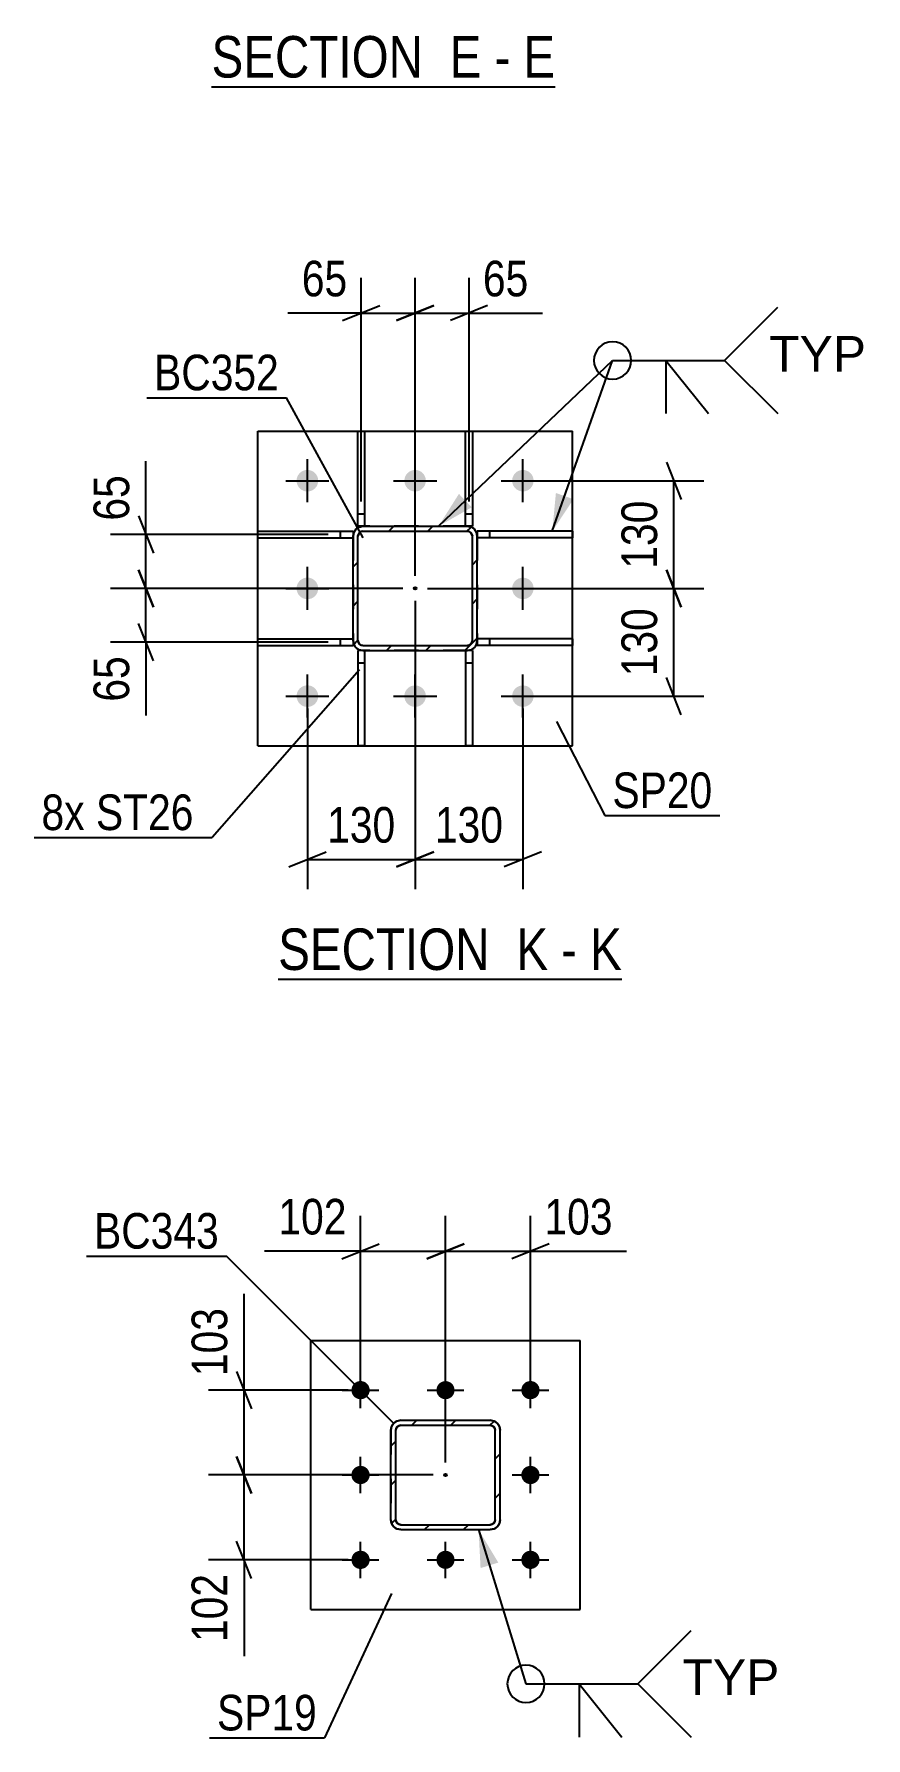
# Model space of a CAD drawing. Header units: millimetres. Extents: x -787 to 402, y -866 to -25.
# Drawn here: x -14.4 to 52.5, y -355 to -217.9 of the extents above; entities that cross this region are included whole.
import ezdxf

# ---------------------------------------------------------------- set-up
doc = ezdxf.new("R2010")
doc.units = ezdxf.units.MM
doc.linetypes.add('DXK_LINE_DOT2', pattern=[3.9198, 1.9599, -1.9599])
doc.linetypes.add('DXK_LINE_DOT3', pattern=[5.9187, 2.979, -0.9799, 0.9799, -0.9799])
doc.styles.add('Arial', font='arial.ttf', dxfattribs={"height": 0.2})
doc.styles.add('Arial Narrow', font='ARIALN.TTF', dxfattribs={"height": 0.2})

# ---------------------------------------------------------------- blocks, each defined once
blk = doc.blocks.new('Unknown-569028579-16 - 82439')
at = {"color": 6, "linetype": 'Continuous'}
blk.add_line((-0.11, -222.13), (27.54, -222.13), dxfattribs=at)
at = {"color": 0, "linetype": 'Continuous'}
for points in [[(18, -221.38), (18, -217.88), (-0.11, -217.88), (-0.11, -221.38)], [(21.61, -221.38), (21.61, -217.88), (19.05, -217.88), (19.05, -221.38)], [(23.93, -221.38), (23.93, -217.88), (22.66, -217.88), (22.66, -221.38)], [(27.54, -221.38), (27.54, -217.88), (24.98, -217.88), (24.98, -221.38)]]:
    blk.add_wipeout(points, dxfattribs=at)
at = {"color": 7, "linetype": 'Continuous', "style": 'Arial Narrow'}
for s, p in [('SECTION ', (-0.11, -221.38)), ('E', (19.05, -221.38)), ('E', (24.98, -221.38)), ('-', (22.66, -221.38))]:
    blk.add_text(s, height=3.34, dxfattribs=at).set_placement(p)
blk = doc.blocks.new('Unknown-569028579-21 - 85411')
at = {"color": 6, "linetype": 'Continuous'}
blk.add_line((5.25, -293.96), (32.89, -293.96), dxfattribs=at)
at = {"color": 0, "linetype": 'Continuous'}
for points in [[(23.36, -293.21), (23.36, -289.71), (5.25, -289.71), (5.25, -293.21)], [(26.96, -293.21), (26.96, -289.71), (24.41, -289.71), (24.41, -293.21)], [(29.29, -293.21), (29.29, -289.71), (28.01, -289.71), (28.01, -293.21)], [(32.89, -293.21), (32.89, -289.71), (30.34, -289.71), (30.34, -293.21)]]:
    blk.add_wipeout(points, dxfattribs=at)
at = {"color": 7, "linetype": 'Continuous', "style": 'Arial Narrow'}
for s, p in [('SECTION ', (5.25, -293.21)), ('K', (24.41, -293.21)), ('K', (30.34, -293.21)), ('-', (28.01, -293.21))]:
    blk.add_text(s, height=3.34, dxfattribs=at).set_placement(p)
blk = doc.blocks.new('Part-569028579-85666 - 85411')
at = {"color": 2, "linetype": 'Continuous'}
for p, q in [((20.33, -267.5), (20.33, -275.17)), ((20.87, -267.5), (20.47, -267.5)), ((20.87, -267.5), (20.87, -275.17)), ((20.87, -275.17), (20.33, -275.17))]:
    blk.add_line(p, q, dxfattribs=at)
at = {"color": 7, "linetype": 'DXK_LINE_DOT2'}
for p, q in [((20.47, -267.5), (20.33, -267.5)), ((20.33, -268.5), (20.87, -268.5))]:
    blk.add_line(p, q, dxfattribs=at)
blk = doc.blocks.new('Part-569028579-85471 - 85411')
at = {"linetype": 'Continuous'}
h = blk.add_hatch(dxfattribs=at)
h.set_pattern_fill('', scale=0.7, style=0, pattern_type=0)
h.set_pattern_definition([(45, (11.3272, -267.0047), (-1.57154, 1.57154), [])])
h.paths.add_polyline_path([(11.27, -266.7), (11.33, -267), (11.5, -267.26), (11.76, -267.44), (12.07, -267.5), (20.47, -267.5), (20.77, -267.44), (21.03, -267.26), (21.21, -267), (21.27, -266.7), (21.27, -258.3), (21.21, -257.99), (21.03, -257.73), (20.77, -257.56), (20.47, -257.5), (12.07, -257.5), (11.76, -257.56), (11.5, -257.73), (11.33, -257.99), (11.27, -258.3)])
h.paths.add_polyline_path([(11.67, -258.3), (11.7, -258.15), (11.78, -258.02), (11.91, -257.93), (12.07, -257.9), (20.47, -257.9), (20.62, -257.93), (20.75, -258.02), (20.84, -258.15), (20.87, -258.3), (20.87, -266.7), (20.84, -266.85), (20.75, -266.98), (20.62, -267.07), (20.47, -267.1), (12.07, -267.1), (11.91, -267.07), (11.78, -266.98), (11.7, -266.85), (11.67, -266.7)])
blk.add_hatch(color=30, dxfattribs=at).paths.add_polyline_path([(16.27, -262.6, -1), (16.27, -262.4, -1)])
at = {"color": 7, "linetype": 'DXK_LINE_DOT2'}
for p, q in [((11.76, -257.56), (12.07, -257.5)), ((20.47, -257.5), (12.07, -257.5)), ((20.47, -257.5), (20.77, -257.56)), ((11.27, -258.3), (11.33, -257.99)), ((11.27, -258.3), (11.27, -266.7)), ((11.7, -258.15), (11.67, -258.3)), ((11.67, -266.7), (11.67, -258.3)), ((11.78, -258.02), (11.7, -258.15)), ((11.91, -257.93), (11.78, -258.02)), ((12.07, -257.9), (11.91, -257.93)), ((12.07, -257.9), (20.47, -257.9)), ((20.62, -257.93), (20.47, -257.9)), ((20.75, -258.02), (20.62, -257.93)), ((20.84, -258.15), (20.75, -258.02)), ((20.87, -258.3), (20.84, -258.15)), ((20.87, -266.7), (20.87, -258.3)), ((21.21, -257.99), (21.27, -258.3)), ((21.27, -258.3), (21.27, -266.7)), ((11.33, -267), (11.27, -266.7)), ((11.67, -266.7), (11.7, -266.85)), ((11.7, -266.85), (11.78, -266.98)), ((11.78, -266.98), (11.91, -267.07)), ((11.91, -267.07), (12.07, -267.1)), ((12.07, -267.1), (20.47, -267.1)), ((20.47, -267.1), (20.62, -267.07)), ((20.62, -267.07), (20.75, -266.98)), ((20.75, -266.98), (20.84, -266.85)), ((20.84, -266.85), (20.87, -266.7)), ((21.27, -266.7), (21.21, -267)), ((12.07, -267.5), (11.76, -267.44)), ((20.47, -267.5), (12.07, -267.5)), ((20.77, -267.44), (20.47, -267.5))]:
    blk.add_line(p, q, dxfattribs=at)
at = {"color": 2, "linetype": 'Continuous'}
for p, q in [((12.07, -257.5), (11.76, -257.56)), ((12.07, -257.5), (20.47, -257.5)), ((20.77, -257.56), (20.47, -257.5)), ((11.33, -257.99), (11.27, -258.3)), ((11.27, -266.7), (11.27, -258.3)), ((11.67, -258.3), (11.7, -258.15)), ((11.67, -266.7), (11.67, -258.3)), ((11.7, -258.15), (11.78, -258.02)), ((11.78, -258.02), (11.91, -257.93)), ((11.91, -257.93), (12.07, -257.9)), ((12.07, -257.9), (20.47, -257.9)), ((20.47, -257.9), (20.62, -257.93)), ((20.62, -257.93), (20.75, -258.02)), ((20.75, -258.02), (20.84, -258.15)), ((20.84, -258.15), (20.87, -258.3)), ((20.87, -266.7), (20.87, -258.3)), ((21.27, -258.3), (21.21, -257.99)), ((21.27, -266.7), (21.27, -258.3)), ((11.27, -266.7), (11.33, -267)), ((11.7, -266.85), (11.67, -266.7)), ((11.78, -266.98), (11.7, -266.85)), ((11.91, -267.07), (11.78, -266.98)), ((12.07, -267.1), (11.91, -267.07)), ((12.07, -267.1), (20.47, -267.1)), ((20.62, -267.07), (20.47, -267.1)), ((20.75, -266.98), (20.62, -267.07)), ((20.84, -266.85), (20.75, -266.98)), ((20.87, -266.7), (20.84, -266.85)), ((21.21, -267), (21.27, -266.7)), ((11.76, -267.44), (12.07, -267.5)), ((12.07, -267.5), (20.47, -267.5)), ((20.47, -267.5), (20.77, -267.44))]:
    blk.add_line(p, q, dxfattribs=at)
at = {"color": 7, "linetype": 'DXK_LINE_DOT3'}
blk.add_line((16.27, -262.5), (16.27, -262.5), dxfattribs=at)
at = {"color": 30, "linetype": 'DXK_LINE_DOT3'}
blk.add_line((16.27, -262.5), (16.27, -262.5), dxfattribs=at)
at = {"color": 30, "linetype": 'Continuous'}
blk.add_circle((16.27, -262.5), 0.1, dxfattribs=at)
at = {"color": 7, "linetype": 'DXK_LINE_DOT2'}
for centre, start, end in [((12.07, -258.3), 112.5, 157.5), ((20.47, -258.3), 22.5, 67.5), ((12.07, -266.7), 202.5, 247.5), ((20.47, -266.7), 292.5, 337.5)]:
    blk.add_arc(centre, 0.8, start, end, dxfattribs=at)
at = {"color": 2, "linetype": 'Continuous'}
for centre, start, end in [((12.07, -258.3), 112.5, 157.5), ((20.47, -258.3), 22.5, 67.5), ((12.07, -266.7), 202.5, 247.5), ((20.47, -266.7), 292.5, 337.5)]:
    blk.add_arc(centre, 0.8, start, end, dxfattribs=at)
blk = doc.blocks.new('Part-569028579-85671 - 85411')
at = {"color": 2, "linetype": 'Continuous'}
for p, q in [((3.6, -267.1), (3.6, -266.57)), ((3.6, -266.57), (11.27, -266.57)), ((3.6, -267.1), (11.27, -267.1)), ((11.27, -266.7), (11.27, -267.1))]:
    blk.add_line(p, q, dxfattribs=at)
at = {"color": 7, "linetype": 'DXK_LINE_DOT2'}
for p, q in [((10.27, -267.1), (10.27, -266.57)), ((11.27, -266.57), (11.27, -266.7))]:
    blk.add_line(p, q, dxfattribs=at)
blk = doc.blocks.new('Part-569028579-85474 - 85411')
at = {"color": 2, "linetype": 'Continuous'}
for p, q in [((3.6, -275.17), (3.6, -249.83)), ((3.6, -249.83), (28.93, -249.83)), ((28.93, -275.17), (28.93, -249.83)), ((3.6, -275.17), (28.93, -275.17))]:
    blk.add_line(p, q, dxfattribs=at)
blk = doc.blocks.new('Part-569028579-85664 - 85411')
at = {"color": 2, "linetype": 'Continuous'}
for p, q in [((20.33, -257.5), (20.33, -249.83)), ((20.33, -249.83), (20.87, -249.83)), ((20.87, -249.83), (20.87, -257.5)), ((20.87, -257.5), (20.47, -257.5))]:
    blk.add_line(p, q, dxfattribs=at)
at = {"color": 7, "linetype": 'DXK_LINE_DOT2'}
for p, q in [((20.33, -256.5), (20.87, -256.5)), ((20.47, -257.5), (20.33, -257.5))]:
    blk.add_line(p, q, dxfattribs=at)
blk = doc.blocks.new('Part-569028579-85665 - 85411')
at = {"color": 2, "linetype": 'Continuous'}
for p, q in [((11.67, -257.5), (11.67, -249.83)), ((11.67, -249.83), (12.2, -249.83)), ((12.2, -249.83), (12.2, -257.5)), ((12.07, -257.5), (11.67, -257.5))]:
    blk.add_line(p, q, dxfattribs=at)
at = {"color": 7, "linetype": 'DXK_LINE_DOT2'}
for p, q in [((11.67, -256.5), (12.2, -256.5)), ((12.2, -257.5), (12.07, -257.5))]:
    blk.add_line(p, q, dxfattribs=at)
blk = doc.blocks.new('Part-569028579-85667 - 85411')
at = {"color": 2, "linetype": 'Continuous'}
for p, q in [((11.67, -267.5), (11.67, -275.17)), ((12.07, -267.5), (11.67, -267.5)), ((12.2, -267.5), (12.2, -275.17)), ((12.2, -275.17), (11.67, -275.17))]:
    blk.add_line(p, q, dxfattribs=at)
at = {"color": 7, "linetype": 'DXK_LINE_DOT2'}
for p, q in [((11.67, -268.5), (12.2, -268.5)), ((12.2, -267.5), (12.07, -267.5))]:
    blk.add_line(p, q, dxfattribs=at)
blk = doc.blocks.new('Part-569028579-85668 - 85411')
at = {"color": 2, "linetype": 'Continuous'}
for p, q in [((28.93, -257.9), (21.27, -257.9)), ((21.27, -257.9), (21.27, -258.3)), ((28.93, -258.43), (21.27, -258.43)), ((28.93, -257.9), (28.93, -258.43))]:
    blk.add_line(p, q, dxfattribs=at)
at = {"color": 7, "linetype": 'DXK_LINE_DOT2'}
for p, q in [((21.27, -258.3), (21.27, -258.43)), ((22.27, -258.43), (22.27, -257.9))]:
    blk.add_line(p, q, dxfattribs=at)
blk = doc.blocks.new('Part-569028579-85669 - 85411')
at = {"color": 2, "linetype": 'Continuous'}
for p, q in [((28.93, -266.57), (21.27, -266.57)), ((21.27, -266.7), (21.27, -267.1)), ((28.93, -267.1), (21.27, -267.1)), ((28.93, -266.57), (28.93, -267.1))]:
    blk.add_line(p, q, dxfattribs=at)
at = {"color": 7, "linetype": 'DXK_LINE_DOT2'}
for p, q in [((21.27, -266.57), (21.27, -266.7)), ((22.27, -267.1), (22.27, -266.57))]:
    blk.add_line(p, q, dxfattribs=at)
blk = doc.blocks.new('Part-569028579-85670 - 85411')
at = {"color": 2, "linetype": 'Continuous'}
for p, q in [((3.6, -258.43), (3.6, -257.9)), ((3.6, -257.9), (11.27, -257.9)), ((3.6, -258.43), (11.27, -258.43)), ((11.27, -257.9), (11.27, -258.3))]:
    blk.add_line(p, q, dxfattribs=at)
at = {"color": 7, "linetype": 'DXK_LINE_DOT2'}
for p, q in [((10.27, -258.43), (10.27, -257.9)), ((11.27, -258.3), (11.27, -258.43))]:
    blk.add_line(p, q, dxfattribs=at)
blk = doc.blocks.new('Bolt-569028579-85679 - 85411')
at = {"linetype": 'Continuous'}
for points in [[(6.73, -253.83, -1), (8.47, -253.83, -1)], [(15.4, -253.83, -1), (17.13, -253.83, -1)], [(24.07, -253.83, -1), (25.8, -253.83, -1)], [(6.73, -262.5, -1), (8.47, -262.5, -1)], [(24.07, -262.5, -1), (25.8, -262.5, -1)], [(6.73, -271.17, -1), (8.47, -271.17, -1)], [(15.4, -271.17, -1), (17.13, -271.17, -1)], [(24.07, -271.17, -1), (25.8, -271.17, -1)]]:
    blk.add_hatch(color=1, dxfattribs=at).paths.add_polyline_path(points)
at = {"color": 1, "linetype": 'Continuous'}
for p, q in [((7.6, -255.57), (7.6, -252.1)), ((16.27, -255.57), (16.27, -252.1)), ((24.93, -255.57), (24.93, -252.1)), ((5.87, -253.83), (9.33, -253.83)), ((14.53, -253.83), (18, -253.83)), ((23.2, -253.83), (26.67, -253.83)), ((7.6, -264.23), (7.6, -260.77)), ((24.93, -264.23), (24.93, -260.77)), ((5.87, -262.5), (9.33, -262.5)), ((23.2, -262.5), (26.67, -262.5)), ((7.6, -272.9), (7.6, -269.43)), ((16.27, -272.9), (16.27, -269.43)), ((24.93, -272.9), (24.93, -269.43)), ((5.87, -271.17), (9.33, -271.17)), ((14.53, -271.17), (18, -271.17)), ((23.2, -271.17), (26.67, -271.17))]:
    blk.add_line(p, q, dxfattribs=at)
blk = doc.blocks.new('Part-569028579-85887 - 85832')
at = {"linetype": 'Continuous'}
h = blk.add_hatch(dxfattribs=at)
h.set_pattern_fill('', scale=0.7, style=0, pattern_type=0)
h.set_pattern_definition([(45, (14.371, -337.7658), (-1.57154, 1.57154), [])])
h.paths.add_polyline_path([(14.31, -337.46), (14.37, -337.77), (14.54, -338.03), (14.8, -338.2), (15.11, -338.26), (22.31, -338.26), (22.62, -338.2), (22.88, -338.03), (23.05, -337.77), (23.11, -337.46), (23.11, -330.26), (23.05, -329.95), (22.88, -329.69), (22.62, -329.52), (22.31, -329.46), (15.11, -329.46), (14.8, -329.52), (14.54, -329.69), (14.37, -329.95), (14.31, -330.26)])
h.paths.add_polyline_path([(14.71, -330.26), (14.74, -330.11), (14.83, -329.98), (14.96, -329.89), (15.11, -329.86), (22.31, -329.86), (22.46, -329.89), (22.59, -329.98), (22.68, -330.11), (22.71, -330.26), (22.71, -337.46), (22.68, -337.61), (22.59, -337.74), (22.46, -337.83), (22.31, -337.86), (15.11, -337.86), (14.96, -337.83), (14.83, -337.74), (14.74, -337.61), (14.71, -337.46)])
blk.add_hatch(color=30, dxfattribs=at).paths.add_polyline_path([(18.71, -333.96, -1), (18.71, -333.76, -1)])
at = {"color": 7, "linetype": 'DXK_LINE_DOT2'}
for p, q in [((14.31, -330.26), (14.37, -329.95)), ((14.31, -330.26), (14.31, -337.46)), ((14.74, -330.11), (14.71, -330.26)), ((14.71, -337.46), (14.71, -330.26)), ((14.83, -329.98), (14.74, -330.11)), ((14.8, -329.52), (15.11, -329.46)), ((14.96, -329.89), (14.83, -329.98)), ((15.11, -329.86), (14.96, -329.89)), ((15.11, -329.46), (22.31, -329.46)), ((15.11, -329.86), (22.31, -329.86)), ((22.31, -329.46), (22.62, -329.52)), ((22.46, -329.89), (22.31, -329.86)), ((22.59, -329.98), (22.46, -329.89)), ((22.68, -330.11), (22.59, -329.98)), ((22.71, -330.26), (22.68, -330.11)), ((22.71, -337.46), (22.71, -330.26)), ((23.05, -329.95), (23.11, -330.26)), ((23.11, -337.46), (23.11, -330.26)), ((14.37, -337.77), (14.31, -337.46)), ((14.71, -337.46), (14.74, -337.61)), ((14.74, -337.61), (14.83, -337.74)), ((15.11, -338.26), (14.8, -338.2)), ((14.83, -337.74), (14.96, -337.83)), ((14.96, -337.83), (15.11, -337.86)), ((15.11, -337.86), (22.31, -337.86)), ((15.11, -338.26), (22.31, -338.26)), ((22.31, -337.86), (22.46, -337.83)), ((22.62, -338.2), (22.31, -338.26)), ((22.46, -337.83), (22.59, -337.74)), ((22.59, -337.74), (22.68, -337.61)), ((22.68, -337.61), (22.71, -337.46)), ((23.11, -337.46), (23.05, -337.77))]:
    blk.add_line(p, q, dxfattribs=at)
at = {"color": 2, "linetype": 'Continuous'}
for p, q in [((14.37, -329.95), (14.31, -330.26)), ((14.31, -330.26), (14.31, -330.26)), ((14.31, -337.46), (14.31, -330.26)), ((14.71, -330.26), (14.74, -330.11)), ((14.71, -330.26), (14.71, -330.26)), ((14.71, -337.46), (14.71, -330.26)), ((14.74, -330.11), (14.83, -329.98)), ((15.11, -329.46), (14.8, -329.52)), ((14.83, -329.98), (14.96, -329.89)), ((14.96, -329.89), (15.11, -329.86)), ((15.11, -329.46), (15.11, -329.46)), ((15.11, -329.46), (22.31, -329.46)), ((15.11, -329.86), (15.11, -329.86)), ((15.11, -329.86), (22.31, -329.86)), ((22.31, -329.46), (22.31, -329.46)), ((22.62, -329.52), (22.31, -329.46)), ((22.31, -329.86), (22.31, -329.86)), ((22.31, -329.86), (22.46, -329.89)), ((22.46, -329.89), (22.59, -329.98)), ((22.59, -329.98), (22.68, -330.11)), ((22.68, -330.11), (22.71, -330.26)), ((22.71, -330.26), (22.71, -330.26)), ((22.71, -337.46), (22.71, -330.26)), ((23.11, -330.26), (23.05, -329.95)), ((23.11, -330.26), (23.11, -330.26)), ((23.11, -337.46), (23.11, -330.26)), ((14.31, -337.46), (14.31, -337.46)), ((14.31, -337.46), (14.37, -337.77)), ((14.71, -337.46), (14.71, -337.46)), ((14.74, -337.61), (14.71, -337.46)), ((14.83, -337.74), (14.74, -337.61)), ((14.8, -338.2), (15.11, -338.26)), ((14.96, -337.83), (14.83, -337.74)), ((15.11, -337.86), (14.96, -337.83)), ((15.11, -337.86), (15.11, -337.86)), ((15.11, -337.86), (22.31, -337.86)), ((15.11, -338.26), (15.11, -338.26)), ((15.11, -338.26), (22.31, -338.26)), ((22.46, -337.83), (22.31, -337.86)), ((22.31, -337.86), (22.31, -337.86)), ((22.31, -338.26), (22.62, -338.2)), ((22.31, -338.26), (22.31, -338.26)), ((22.59, -337.74), (22.46, -337.83)), ((22.68, -337.61), (22.59, -337.74)), ((22.71, -337.46), (22.68, -337.61)), ((22.71, -337.46), (22.71, -337.46)), ((23.05, -337.77), (23.11, -337.46)), ((23.11, -337.46), (23.11, -337.46))]:
    blk.add_line(p, q, dxfattribs=at)
at = {"color": 30, "linetype": 'DXK_LINE_DOT3'}
blk.add_line((18.71, -333.86), (18.71, -333.86), dxfattribs=at)
at = {"color": 30, "linetype": 'Continuous'}
blk.add_circle((18.71, -333.86), 0.1, dxfattribs=at)
at = {"color": 7, "linetype": 'DXK_LINE_DOT2'}
for centre, start, end in [((15.11, -330.26), 112.5, 157.5), ((22.31, -330.26), 22.5, 67.5), ((15.11, -337.46), 202.5, 247.5), ((22.31, -337.46), 292.5, 337.5)]:
    blk.add_arc(centre, 0.8, start, end, dxfattribs=at)
at = {"color": 2, "linetype": 'Continuous'}
for centre, start, end in [((15.11, -330.26), 112.5, 157.5), ((22.31, -330.26), 22.5, 67.5), ((15.11, -337.46), 202.5, 247.5), ((22.31, -337.46), 292.5, 337.5)]:
    blk.add_arc(centre, 0.8, start, end, dxfattribs=at)
blk = doc.blocks.new('Part-569028579-85891 - 85832')
at = {"color": 2, "linetype": 'Continuous'}
for p, q in [((7.88, -344.69), (7.88, -323.03)), ((7.88, -323.03), (29.54, -323.03)), ((29.54, -344.69), (29.54, -323.03)), ((7.88, -344.69), (29.54, -344.69))]:
    blk.add_line(p, q, dxfattribs=at)
blk = doc.blocks.new('Bolt-569028579-86097 - 85832')
at = {"linetype": 'Continuous'}
for points in [[(11.14, -327.03, -1), (12.61, -327.03, -1)], [(17.98, -327.03, -1), (19.44, -327.03, -1)], [(24.81, -327.03, -1), (26.28, -327.03, -1)], [(11.14, -333.86, -1), (12.61, -333.86, -1)], [(24.81, -333.86, -1), (26.28, -333.86, -1)], [(11.14, -340.69, -1), (12.61, -340.69, -1)], [(17.98, -340.69, -1), (19.44, -340.69, -1)], [(24.81, -340.69, -1), (26.28, -340.69, -1)]]:
    blk.add_hatch(color=1, dxfattribs=at).paths.add_polyline_path(points)
at = {"color": 1, "linetype": 'Continuous'}
for p, q in [((11.88, -328.49), (11.88, -325.56)), ((18.71, -328.49), (18.71, -325.56)), ((25.54, -328.49), (25.54, -325.56)), ((10.41, -327.03), (13.34, -327.03)), ((17.24, -327.03), (20.18, -327.03)), ((24.08, -327.03), (27.01, -327.03)), ((11.88, -335.33), (11.88, -332.39)), ((25.54, -335.33), (25.54, -332.39)), ((10.41, -333.86), (13.34, -333.86)), ((24.08, -333.86), (27.01, -333.86)), ((11.88, -342.16), (11.88, -339.23)), ((18.71, -342.16), (18.71, -339.23)), ((25.54, -342.16), (25.54, -339.23)), ((10.41, -340.69), (13.34, -340.69)), ((17.24, -340.69), (20.18, -340.69)), ((24.08, -340.69), (27.01, -340.69))]:
    blk.add_line(p, q, dxfattribs=at)
blk = doc.blocks.new('StraightDimension-569028579-87638 - 85411')
at = {"color": 7, "linetype": 'Continuous'}
for p, q in [((16.27, -261.5), (16.27, -237.49)), ((20.6, -255.5), (20.6, -237.49)), ((14.77, -240.94), (17.77, -239.74)), ((22.1, -239.74), (19.1, -240.94)), ((16.27, -240.34), (20.6, -240.34)), ((20.6, -240.34), (26.51, -240.34)), ((20.6, -240.34), (26.51, -240.34))]:
    blk.add_line(p, q, dxfattribs=at)
at = {"color": 0}
blk.add_wipeout([(25.98, -239.59), (25.98, -235.39), (21.12, -235.39), (21.12, -239.59)], dxfattribs=at)
at = {"color": 3, "style": 'Arial Narrow'}
blk.add_text('65', height=2.863, dxfattribs=at).set_placement((21.72, -238.99))
blk = doc.blocks.new('StraightDimension-569028579-87639 - 85411')
at = {"color": 7, "linetype": 'Continuous'}
for p, q in [((11.93, -255.5), (11.93, -237.49)), ((16.27, -261.5), (16.27, -237.49)), ((10.43, -240.94), (13.43, -239.74)), ((17.77, -239.74), (14.77, -240.94)), ((11.93, -240.34), (6.03, -240.34)), ((11.93, -240.34), (6.03, -240.34)), ((11.93, -240.34), (16.27, -240.34))]:
    blk.add_line(p, q, dxfattribs=at)
at = {"color": 0}
blk.add_wipeout([(11.41, -239.59), (11.41, -235.39), (6.55, -235.39), (6.55, -239.59)], dxfattribs=at)
at = {"color": 3, "style": 'Arial Narrow'}
blk.add_text('65', height=2.863, dxfattribs=at).set_placement((7.15, -238.99))
blk = doc.blocks.new('StraightDimension-569028579-87705 - 85411')
at = {"color": 7, "linetype": 'Continuous'}
for p, q in [((-5.39, -258.17), (-5.39, -252.26)), ((-5.39, -258.17), (-5.39, -252.26)), ((-5.99, -256.67), (-4.79, -259.67)), ((9.27, -258.17), (-8.24, -258.17)), ((-5.39, -262.5), (-5.39, -258.17)), ((-4.79, -264), (-5.99, -261)), ((15.27, -262.5), (-8.24, -262.5))]:
    blk.add_line(p, q, dxfattribs=at)
at = {"color": 0}
blk.add_wipeout([(-6.14, -252.78), (-10.34, -252.78), (-10.34, -257.64), (-6.14, -257.64)], dxfattribs=at)
at = {"color": 3, "style": 'Arial Narrow'}
blk.add_text('65', height=2.863, rotation=90.0002, dxfattribs=at).set_placement((-6.74, -257.04))
blk = doc.blocks.new('StraightDimension-569028579-87706 - 85411')
at = {"color": 7, "linetype": 'Continuous'}
for p, q in [((-5.99, -261), (-4.79, -264)), ((15.27, -262.5), (-8.24, -262.5)), ((-5.39, -266.83), (-5.39, -262.5)), ((-4.79, -268.33), (-5.99, -265.33)), ((9.27, -266.83), (-8.24, -266.83)), ((-5.39, -266.83), (-5.39, -272.74)), ((-5.39, -266.83), (-5.39, -272.74))]:
    blk.add_line(p, q, dxfattribs=at)
at = {"color": 0}
blk.add_wipeout([(-6.14, -267.36), (-10.34, -267.36), (-10.34, -272.21), (-6.14, -272.21)], dxfattribs=at)
at = {"color": 3, "style": 'Arial Narrow'}
blk.add_text('65', height=2.863, rotation=90.0002, dxfattribs=at).set_placement((-6.74, -271.61))
blk = doc.blocks.new('StraightDimension-569028579-89049 - 85411')
at = {"color": 7, "linetype": 'Continuous'}
for p, q in [((36.48, -252.33), (37.68, -255.33)), ((25.93, -253.83), (39.48, -253.83)), ((37.08, -262.5), (37.08, -253.83)), ((37.68, -264), (36.48, -261)), ((17.27, -262.5), (39.48, -262.5))]:
    blk.add_line(p, q, dxfattribs=at)
at = {"color": 0}
blk.add_wipeout([(36.33, -254.82), (32.13, -254.82), (32.13, -261.51), (36.33, -261.51)], dxfattribs=at)
at = {"color": 3, "style": 'Arial Narrow'}
blk.add_text('130', height=2.863, rotation=90.0002, dxfattribs=at).set_placement((35.73, -260.91))
blk = doc.blocks.new('StraightDimension-569028579-89050 - 85411')
at = {"color": 7, "linetype": 'Continuous'}
for p, q in [((36.48, -261), (37.68, -264)), ((17.27, -262.5), (39.48, -262.5)), ((37.08, -271.17), (37.08, -262.5)), ((37.68, -272.67), (36.48, -269.67)), ((25.93, -271.17), (39.48, -271.17))]:
    blk.add_line(p, q, dxfattribs=at)
at = {"color": 0}
blk.add_wipeout([(36.33, -263.49), (32.13, -263.49), (32.13, -270.17), (36.33, -270.17)], dxfattribs=at)
at = {"color": 3, "style": 'Arial Narrow'}
blk.add_text('130', height=2.863, rotation=90.0002, dxfattribs=at).set_placement((35.73, -269.57))
blk = doc.blocks.new('StraightDimension-569028579-89104 - 85411')
at = {"color": 7, "linetype": 'Continuous'}
for p, q in [((16.27, -263.5), (16.27, -286.71)), ((24.93, -272.17), (24.93, -286.71)), ((14.77, -284.91), (17.77, -283.71)), ((26.43, -283.71), (23.43, -284.91)), ((16.27, -284.31), (24.93, -284.31))]:
    blk.add_line(p, q, dxfattribs=at)
at = {"color": 0}
blk.add_wipeout([(23.94, -283.56), (23.94, -279.36), (17.26, -279.36), (17.26, -283.56)], dxfattribs=at)
at = {"color": 3, "style": 'Arial Narrow'}
blk.add_text('130', height=2.863, dxfattribs=at).set_placement((17.86, -282.96))
blk = doc.blocks.new('StraightDimension-569028579-89105 - 85411')
at = {"color": 7, "linetype": 'Continuous'}
for p, q in [((16.27, -263.5), (16.27, -286.71)), ((7.6, -272.17), (7.6, -286.71)), ((6.1, -284.91), (9.1, -283.71)), ((17.77, -283.71), (14.77, -284.91)), ((7.6, -284.31), (16.27, -284.31))]:
    blk.add_line(p, q, dxfattribs=at)
at = {"color": 0}
blk.add_wipeout([(15.28, -283.56), (15.28, -279.36), (8.59, -279.36), (8.59, -283.56)], dxfattribs=at)
at = {"color": 3, "style": 'Arial Narrow'}
blk.add_text('130', height=2.863, dxfattribs=at).set_placement((9.19, -282.96))
blk = doc.blocks.new('StraightDimension-569028579-88927 - 85832')
at = {"color": 7, "linetype": 'Continuous'}
for p, q in [((18.71, -332.86), (18.71, -313)), ((25.54, -326.03), (25.54, -313)), ((17.21, -316.45), (20.21, -315.25)), ((27.04, -315.25), (24.04, -316.45)), ((18.71, -315.85), (25.54, -315.85)), ((25.54, -315.85), (33.28, -315.85)), ((25.54, -315.85), (33.28, -315.85))]:
    blk.add_line(p, q, dxfattribs=at)
at = {"color": 0}
blk.add_wipeout([(32.75, -315.1), (32.75, -310.9), (26.07, -310.9), (26.07, -315.1)], dxfattribs=at)
at = {"color": 3, "style": 'Arial Narrow'}
blk.add_text('103', height=2.863, dxfattribs=at).set_placement((26.67, -314.5))
blk = doc.blocks.new('StraightDimension-569028579-88928 - 85832')
at = {"color": 7, "linetype": 'Continuous'}
for p, q in [((11.88, -326.03), (11.88, -313)), ((18.71, -332.86), (18.71, -313)), ((10.38, -316.45), (13.38, -315.25)), ((20.21, -315.25), (17.21, -316.45)), ((11.88, -315.85), (4.14, -315.85)), ((11.88, -315.85), (4.14, -315.85)), ((11.88, -315.85), (18.71, -315.85))]:
    blk.add_line(p, q, dxfattribs=at)
at = {"color": 0}
blk.add_wipeout([(11.35, -315.1), (11.35, -310.9), (4.67, -310.9), (4.67, -315.1)], dxfattribs=at)
at = {"color": 3, "style": 'Arial Narrow'}
blk.add_text('102', height=2.863, dxfattribs=at).set_placement((5.27, -314.5))
blk = doc.blocks.new('StraightDimension-569028579-88944 - 85832')
at = {"color": 7, "linetype": 'Continuous'}
for p, q in [((2.5, -327.03), (2.5, -319.29)), ((2.5, -327.03), (2.5, -319.29)), ((1.9, -325.53), (3.1, -328.53)), ((10.88, -327.03), (-0.35, -327.03)), ((2.5, -333.86), (2.5, -327.03)), ((3.1, -335.36), (1.9, -332.36)), ((17.71, -333.86), (-0.35, -333.86))]:
    blk.add_line(p, q, dxfattribs=at)
at = {"color": 0}
blk.add_wipeout([(1.75, -319.82), (-2.45, -319.82), (-2.45, -326.5), (1.75, -326.5)], dxfattribs=at)
at = {"color": 3, "style": 'Arial Narrow'}
blk.add_text('103', height=2.863, rotation=90.0002, dxfattribs=at).set_placement((1.15, -325.9))
blk = doc.blocks.new('StraightDimension-569028579-88945 - 85832')
at = {"color": 7, "linetype": 'Continuous'}
for p, q in [((1.9, -332.36), (3.1, -335.36)), ((17.71, -333.86), (-0.35, -333.86)), ((2.5, -340.69), (2.5, -333.86)), ((3.1, -342.19), (1.9, -339.19)), ((10.88, -340.69), (-0.35, -340.69)), ((2.5, -340.69), (2.5, -348.43)), ((2.5, -340.69), (2.5, -348.43))]:
    blk.add_line(p, q, dxfattribs=at)
at = {"color": 0}
blk.add_wipeout([(1.75, -341.22), (-2.45, -341.22), (-2.45, -347.9), (1.75, -347.9)], dxfattribs=at)
at = {"color": 3, "style": 'Arial Narrow'}
blk.add_text('102', height=2.863, rotation=90.0002, dxfattribs=at).set_placement((1.15, -347.3))
blk = doc.blocks.new('Mark-569028579-87741 - 85411')
at = {"color": 0}
blk.add_wipeout([(5.32, -246.55), (5.32, -243.55), (-4.73, -243.55), (-4.73, -246.55)], dxfattribs=at)
blk.add_wipeout([(5.32, -246.55), (5.32, -243.55), (-4.73, -243.55), (-4.73, -246.55)], dxfattribs=at)
at = {"color": 30, "linetype": 'Continuous'}
for p in [(-5.33, -247.15), (12.09, -258.42)]:
    blk.add_line(p, (5.92, -247.15), dxfattribs=at)
at = {"color": 3, "style": 'Arial Narrow'}
blk.add_text('BC352', height=2.863, dxfattribs=at).set_placement((-4.73, -246.55))
blk = doc.blocks.new('MarkSet-569028579-87785 - 85411')
at = {"color": 30, "linetype": 'Continuous'}
blk.add_line((11.79, -269.05), (-0.06, -282.55), dxfattribs=at)
at = {"color": 0}
for points in [[(-10.31, -281.95), (-10.31, -278.95), (-13.79, -278.95), (-13.79, -281.95)], [(-1.56, -281.95), (-1.56, -278.95), (-9.41, -278.95), (-9.41, -281.95)]]:
    blk.add_wipeout(points, dxfattribs=at)
for points in [[(-10.31, -281.95), (-10.31, -278.95), (-13.79, -278.95), (-13.79, -281.95)], [(-1.56, -281.95), (-1.56, -278.95), (-9.41, -278.95), (-9.41, -281.95)]]:
    blk.add_wipeout(points, dxfattribs=at)
at = {"color": 30, "linetype": 'Continuous'}
blk.add_line((-14.39, -282.55), (-0.06, -282.55), dxfattribs=at)
at = {"color": 3, "style": 'Arial Narrow'}
for s, p in [('8x', (-13.79, -281.95)), ('ST26', (-9.41, -281.95))]:
    blk.add_text(s, height=2.863, dxfattribs=at).set_placement(p)
blk = doc.blocks.new('WeldMark-569028579-89011 - 85411')
at = {"linetype": 'Continuous'}
for points in [[(20.82, -255.97), (18.14, -257.5), (19.79, -254.89)], [(29, -255.32), (27.3, -257.9), (27.59, -254.82)]]:
    blk.add_hatch(color=30, dxfattribs=at).paths.add_polyline_path(points)
at = {"color": 30, "linetype": 'Continuous'}
for p, q in [((18.14, -257.5), (32.15, -244.15)), ((27.3, -257.9), (32.15, -244.15)), ((32.15, -244.15), (41.15, -244.15))]:
    blk.add_line(p, q, dxfattribs=at)
at = {"color": 3, "linetype": 'Continuous'}
for q in [(39.87, -248.43), (36.44, -248.43)]:
    blk.add_line((36.44, -244.15), q, dxfattribs=at)
for start, end in [(90, 270), (270, 90)]:
    blk.add_arc((32.15, -244.15), 1.5, start, end, dxfattribs=at)
at = {"color": 0, "linetype": 'Continuous'}
blk.add_wipeout([(52.53, -245.05), (52.53, -242.05), (44.75, -242.05), (44.75, -245.05)], dxfattribs=at)
blk.add_wipeout([(52.53, -245.05), (52.53, -242.05), (44.75, -242.05), (44.75, -245.05)], dxfattribs=at)
at = {"color": 3, "linetype": 'Continuous'}
for q in [(45.44, -239.86), (45.44, -248.43)]:
    blk.add_line((41.15, -244.15), q, dxfattribs=at)
at = {"color": 3, "linetype": 'Continuous', "style": 'Arial'}
blk.add_text('TYP', height=2.865, dxfattribs=at).set_placement((44.75, -245.05))
blk = doc.blocks.new('Mark-569028579-89148 - 85411')
at = {"color": 0}
blk.add_wipeout([(40.18, -280.18), (40.18, -277.18), (32.14, -277.18), (32.14, -280.18)], dxfattribs=at)
blk.add_wipeout([(40.18, -280.18), (40.18, -277.18), (32.14, -277.18), (32.14, -280.18)], dxfattribs=at)
at = {"color": 30, "linetype": 'Continuous'}
for p, q in [((27.65, -273.22), (31.54, -280.78)), ((31.54, -280.78), (40.78, -280.78))]:
    blk.add_line(p, q, dxfattribs=at)
at = {"color": 3, "style": 'Arial Narrow'}
blk.add_text('SP20', height=2.863, dxfattribs=at).set_placement((32.14, -280.18))
blk = doc.blocks.new('Mark-569028579-88963 - 85832')
at = {"color": 0}
blk.add_wipeout([(8.37, -354.42), (8.37, -351.42), (0.33, -351.42), (0.33, -354.42)], dxfattribs=at)
blk.add_wipeout([(8.37, -354.42), (8.37, -351.42), (0.33, -351.42), (0.33, -354.42)], dxfattribs=at)
at = {"color": 30, "linetype": 'Continuous'}
for p in [(14.37, -343.39), (-0.27, -355.02)]:
    blk.add_line(p, (8.97, -355.02), dxfattribs=at)
at = {"color": 3, "style": 'Arial Narrow'}
blk.add_text('SP19', height=2.863, dxfattribs=at).set_placement((0.33, -354.42))
blk = doc.blocks.new('Mark-569028579-88960 - 85832')
at = {"color": 0}
blk.add_wipeout([(0.49, -315.64), (0.49, -312.64), (-9.56, -312.64), (-9.56, -315.64)], dxfattribs=at)
blk.add_wipeout([(0.49, -315.64), (0.49, -312.64), (-9.56, -312.64), (-9.56, -315.64)], dxfattribs=at)
at = {"color": 30, "linetype": 'Continuous'}
for p in [(-10.16, -316.24), (14.53, -329.68)]:
    blk.add_line(p, (1.09, -316.24), dxfattribs=at)
at = {"color": 3, "style": 'Arial Narrow'}
blk.add_text('BC343', height=2.863, dxfattribs=at).set_placement((-9.56, -315.64))
blk = doc.blocks.new('WeldMark-569028579-88969 - 85832')
at = {"linetype": 'Continuous'}
blk.add_hatch(color=30, dxfattribs=at).paths.add_polyline_path([(21.53, -341.35), (21.37, -338.26), (22.96, -340.91)])
at = {"color": 30, "linetype": 'Continuous'}
for p, q in [((21.37, -338.26), (25.18, -350.67)), ((25.18, -350.67), (34.18, -350.67))]:
    blk.add_line(p, q, dxfattribs=at)
at = {"color": 3, "linetype": 'Continuous'}
for q in [(32.89, -354.95), (29.47, -354.95)]:
    blk.add_line((29.47, -350.67), q, dxfattribs=at)
for start, end in [(90, 270), (270, 90)]:
    blk.add_arc((25.18, -350.67), 1.5, start, end, dxfattribs=at)
at = {"color": 0, "linetype": 'Continuous'}
blk.add_wipeout([(45.56, -351.57), (45.56, -348.57), (37.78, -348.57), (37.78, -351.57)], dxfattribs=at)
blk.add_wipeout([(45.56, -351.57), (45.56, -348.57), (37.78, -348.57), (37.78, -351.57)], dxfattribs=at)
at = {"color": 3, "linetype": 'Continuous'}
for q in [(38.47, -346.38), (38.47, -354.95)]:
    blk.add_line((34.18, -350.67), q, dxfattribs=at)
at = {"color": 3, "linetype": 'Continuous', "style": 'Arial'}
blk.add_text('TYP', height=2.865, dxfattribs=at).set_placement((37.78, -351.57))

msp = doc.modelspace()

# ---------------------------------------------------------------- block references
for name in ['Unknown-569028579-16 - 82439', 'Part-569028579-85474 - 85411', 'Part-569028579-85665 - 85411', 'Part-569028579-85664 - 85411', 'Bolt-569028579-85679 - 85411', 'Part-569028579-85471 - 85411', 'Part-569028579-85670 - 85411', 'Part-569028579-85668 - 85411', 'Part-569028579-85671 - 85411', 'Part-569028579-85669 - 85411', 'Part-569028579-85667 - 85411', 'Part-569028579-85666 - 85411', 'Unknown-569028579-21 - 85411', 'Part-569028579-85891 - 85832', 'Bolt-569028579-86097 - 85832', 'Part-569028579-85887 - 85832']:
    msp.add_blockref(name, (0, 0))

# ---------------------------------------------------------------- next in the draw order: block references
for name in ['StraightDimension-569028579-87638 - 85411', 'StraightDimension-569028579-88927 - 85832', 'WeldMark-569028579-88969 - 85832']:
    msp.add_blockref(name, (0, 0))

# ---------------------------------------------------------------- next in the draw order: block references
for name in ['StraightDimension-569028579-87639 - 85411', 'StraightDimension-569028579-88928 - 85832']:
    msp.add_blockref(name, (0, 0))

# ---------------------------------------------------------------- next in the draw order: block references
for name in ['StraightDimension-569028579-87705 - 85411', 'StraightDimension-569028579-89049 - 85411', 'StraightDimension-569028579-88944 - 85832']:
    msp.add_blockref(name, (0, 0))

# ---------------------------------------------------------------- next in the draw order: block references
for name in ['WeldMark-569028579-89011 - 85411', 'Mark-569028579-87741 - 85411', 'StraightDimension-569028579-87706 - 85411', 'StraightDimension-569028579-89050 - 85411', 'Mark-569028579-88960 - 85832', 'StraightDimension-569028579-88945 - 85832']:
    msp.add_blockref(name, (0, 0))

# ---------------------------------------------------------------- next in the draw order: block references
for name in ['StraightDimension-569028579-89104 - 85411', 'Mark-569028579-89148 - 85411', 'Mark-569028579-88963 - 85832']:
    msp.add_blockref(name, (0, 0))

# ---------------------------------------------------------------- next in the draw order: block references
msp.add_blockref('StraightDimension-569028579-89105 - 85411', (0, 0))

# ---------------------------------------------------------------- next in the draw order: block references
msp.add_blockref('MarkSet-569028579-87785 - 85411', (0, 0))

doc.saveas('drawing.dxf')
